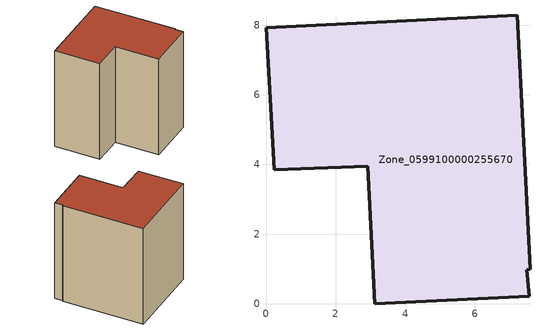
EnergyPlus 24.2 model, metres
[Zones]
Zone_0599100000255670
 floor ground (C_G): 2.92,3.95 0.23,3.85 0,7.92 7.22,8.29 7.58,0.98 7.49,0.98 7.56,0.22 3.12,0 z0
 wall outside (C_F): 7.22,8.29 0,7.92 0.23,3.85 2.92,3.95 3.12,0 7.56,0.22 7.49,0.98 7.58,0.98 7.22,8.29 z0:9.34
 roof outside (C_R): 3.12,0 7.56,0.22 7.49,0.98 7.58,0.98 7.22,8.29 0,7.92 0.23,3.85 2.92,3.95 z9.34
[BUILDING]
Pand.0599100000255670: North Axis=0; Terrain=City; Loads Convergence Tolerance Value=0.04; Temperature Convergence Tolerance Value=0.4; Solar Distribution=FullExterior; Maximum Number of Warmup Days=25; Minimum Number of Warmup Days=1
[Site:Location]
Rotterdam.The.Hague.AP_ZH_NLD Design_Conditions: Latitude=51.96; Longitude=4.45; Time Zone=1; Elevation=-4.5
[SITE:GROUNDTEMPERATURE:BUILDINGSURFACE]
18, 18, 18, 18, 18, 18, 18, 18, 18, 18, 18, 18
[MATERIAL] Thermal Absorptance=0.9; Solar Absorptance=0.7; Visible Absorptance=0.7
Name | Roughness | Thickness | Conductivity | Density | Specific Heat
G.TC.1946-1964 | MediumSmooth | 0.15 | 1 | 540 | 1210
F.TC.1946-1964 | Rough | 0.3 | 0.857143 | 1920 | 840
R.TC.1946-1964 | MediumRough | 0.2 | 0.235294 | 1500 | 1000
[CONSTRUCTION]
C_G: G.TC.1946-1964
C_F: F.TC.1946-1964
C_R: R.TC.1946-1964
[ZONE]
Zone_0599100000255670: Type=1; Multiplier=1; Ceiling Height=Autocalculate; Volume=Autocalculate; Floor Area=autocalculate; Part of Total Floor Area=Yes
[ZONEINFILTRATION:DESIGNFLOWRATE]
Infil_Zone_0599100000255670: Zone or ZoneList or Space or SpaceList=Zone_0599100000255670; Schedule=AlwaysOn; Design Flow Rate Calculation Method=Flow/Area; Flow Rate per Floor Area=0.003; Constant Term Coefficient=1; Temperature Term Coefficient=0; Velocity Term Coefficient=0; Velocity Squared Term Coefficient=0
[HVACTEMPLATE:ZONE:IDEALLOADSAIRSYSTEM]
Zone_0599100000255670: Maximum Heating Supply Air Temperature=50; Minimum Cooling Supply Air Temperature=13; Maximum Heating Supply Air Humidity Ratio=0.0156; Minimum Cooling Supply Air Humidity Ratio=0.0077; Heating Limit=NoLimit; Cooling Limit=NoLimit; Dehumidification Control Type=ConstantSensibleHeatRatio; Cooling Sensible Heat Ratio=0.7; Dehumidification Setpoint=60; Humidification Control Type=None; Humidification Setpoint=30; Outdoor Air Method=None; Outdoor Air Flow Rate per Person=0.00944; Outdoor Air Flow Rate per Zone Floor Area=0; Outdoor Air Flow Rate per Zone=0; Demand Controlled Ventilation Type=None; Outdoor Air Economizer Type=NoEconomizer; Heat Recovery Type=None; Sensible Heat Recovery Effectiveness=0.7; Latent Heat Recovery Effectiveness=0.65
[ZONECONTROL:THERMOSTAT]
ThermostatControl_Zone_0599100000255670: Zone or ZoneList=Zone_0599100000255670; Control Type Schedule=DualSetpointControlType; Control 1=Thermostat_Zone_0599100000255670; Temperature Difference Between Cutout And Setpoint=0
[THERMOSTATSETPOINT:DUALSETPOINT]
Thermostat_Zone_0599100000255670: Heating Setpoint Temperature Schedule=HeatingSetpoint_Zone_0599100000255670; Cooling Setpoint Temperature Schedule=CoolingSetpoint_Zone_0599100000255670
[SCHEDULE:COMPACT]
HeatingSetpoint_Zone_0599100000255670: Through: 12/31, For: AllDays, Until: 24:00, 21
CoolingSetpoint_Zone_0599100000255670: Through: 12/31, For: AllDays, Until: 24:00, 24
DualSetpointControlType: Through: 12/31, For: AllDays, Until: 24:00, 4
AlwaysOn: Through: 12/31, For: AllDays, Until: 24:00, 1
